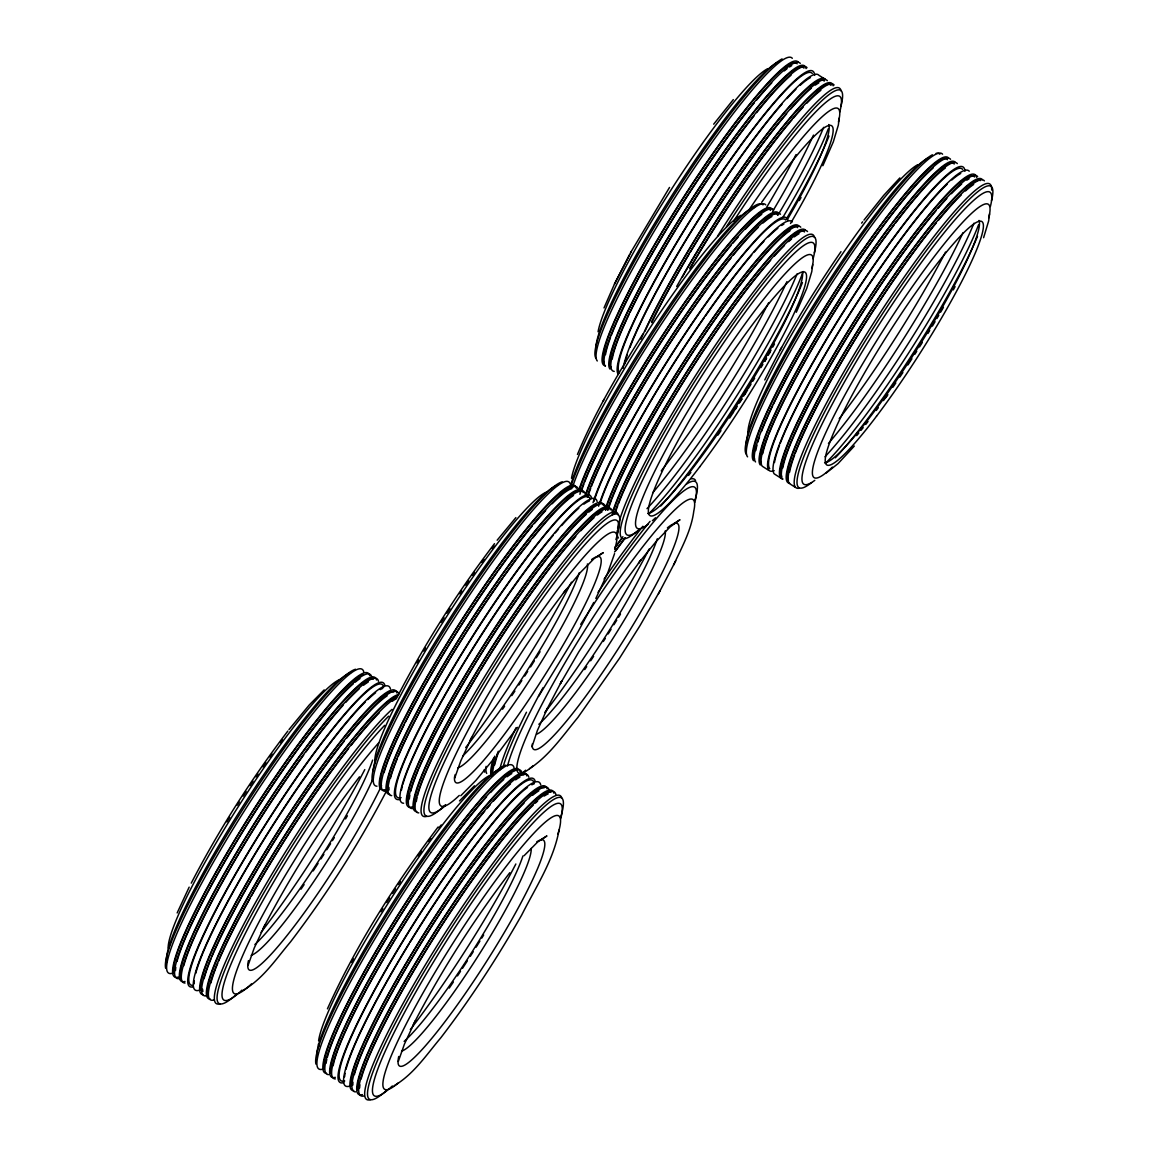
<?xml version="1.0" encoding="UTF-8"?>
<svg xmlns="http://www.w3.org/2000/svg" width="1158" height="1158" viewBox="0 0 1158 1158"><rect width="100%" height="100%" fill="white"/><g stroke="black" fill="none" stroke-linecap="round" stroke-linejoin="round"><path stroke-width="1.5" d="M455.166 774.572L454.732 778.031L460.841 760.763L471.711 737.4M559.068 830.011C553.524 860.698 535.488 887.593 521.665 915.11C497.347 957.68 470.626 998.92 440.764 1037.843C426.448 1054.75 413.696 1074.291 394.198 1085.697M812.699 264.545L811.772 271.652L806.75 288.371L796.299 312.255M839.26 118L838.334 125.107L833.326 141.826L822.86 165.71M989.554 213.897L988.628 221.004L983.605 237.708M532.014 746.794L537.355 730.568L547.531 708.045M248.044 965.468L254.152 948.199L265.023 924.837M398.338 1061.365L404.446 1044.082L415.317 1020.719M614.565 553.611L607.82 572.66L595.834 598.454M604.013 307.927L614.478 284.043L629.663 254.601M577.451 454.472C595.009 412.161 618.56 372.673 642.936 333.996M673.551 565.09C681.613 547.734 691.384 530.321 693.787 511.069A162.033 20.887 -57.5 0 0 608.182 594.575A162.033 20.887 -57.5 0 0 517.09 770.62M177.16 912.938L189.159 887.158M327.439 1008.835C356.65 943.973 395.414 883.728 438.115 826.986M669.512 187.451L631.255 251.561L614.478 284.043M764.772 379.94C786.789 335.27 812.815 292.713 840.983 251.677M529.582 768.666C549.457 755.624 563.005 735.46 577.914 717.41L619.544 658.207L640.056 625.552L659.93 590.971M630.56 252.893L631.255 251.561M603.086 401.146L603.984 399.438M779.942 350.498L781.534 347.443M545.331 712.271L561.876 680.759L560.4 683.567L578.826 651.809L620.529 587.815L640.967 559.951L638.463 563.222L655.848 541.843L670.019 527.006L679.992 519.739L673.753 523.677M658.468 593.793L675.751 560.848M191.258 883.134C218.934 829.765 251.373 778.885 287.821 731.089M262.924 928.861C290.6 875.491 323.039 824.612 359.487 776.815M397.932 695.697C425.608 642.343 458.061 591.463 494.509 543.667M387.047 789.901C359.371 843.27 326.918 894.15 290.47 941.946C276.154 958.853 263.402 978.409 243.904 989.815M469.598 741.424C497.274 688.069 529.727 637.189 566.161 589.393M593.721 602.478L578.059 631.79L538.528 696.436M413.218 1024.758C440.88 971.388 473.332 920.509 509.781 872.712M497.158 754.509L517.351 727.354M288.979 729.583L309.2 705.048L324.182 689.893M861.624 223.147L862.652 221.8M713.69 124.181L733.318 99.602M863.984 220.078L883.612 195.485L899.853 177.927M497.158 540.207L515.875 517.612M563.526 592.853L580.491 572.385L594.068 558.648L603.318 552.612L597.036 556.564M494.509 757.969L475.779 780.564L460.797 795.705M854.315 446.047L838.059 463.605L826.291 472.956M459.494 800.945L474.476 785.79M524.096 855.704L537.674 841.982L546.923 835.931L540.641 839.883M768.666 470.322L762.297 466.254A180.127 23.232 -57.5 0 1 843.574 297.201A180.127 23.232 -57.5 0 1 957.304 163.596M780.608 477.936L774.239 473.868A180.127 23.232 -57.5 0 1 855.516 304.829A180.127 23.232 -57.5 0 1 969.246 171.225M795.343 487.33L789.365 483.523A180.127 23.232 -57.5 0 1 870.642 314.484A180.127 23.232 -57.5 0 1 984.372 180.88M533.129 765.756A162.033 20.887 -57.5 0 1 517.481 771.677M499.576 770.273A180.127 23.232 -57.5 0 1 516.063 727.644M604.085 579.058A180.127 23.232 -57.5 0 1 642.878 526.253M691.283 478.819A180.127 23.232 -57.5 0 1 695.567 480.57M492.555 774.789A178.115 22.972 -57.5 0 1 494.727 756.16M614.869 548.038A178.115 22.972 -57.5 0 1 622.324 537.992M494.698 764.902A178.115 22.972 -57.5 0 1 497.853 753.974M615.781 550.788A178.115 22.972 -57.5 0 1 625.363 537.877M667.399 527.86A133.879 17.269 -57.5 0 1 625.349 637.522A133.879 17.269 -57.5 0 1 532.275 744.001M657.281 538.788A122.256 15.763 -57.5 0 1 605.489 636.437A122.256 15.763 -57.5 0 1 538.861 724.286M665.228 530.943A121.822 15.705 -57.5 0 1 613.783 637.074A121.822 15.705 -57.5 0 1 536.646 734.215M484.681 772.154A180.127 23.232 -57.5 0 1 484.044 769.969M686.651 483.972A178.636 23.03 -57.5 0 1 694.988 500.097M502.977 767.551A178.636 23.03 -57.5 0 1 526.485 712.228M598.035 592.36A178.636 23.03 -57.5 0 1 650.058 521.361M580.708 624.336A173.121 22.32 -57.5 0 1 694.8 502.413M525.616 770.2A173.121 22.32 -57.5 0 1 520.912 774.253M507.537 765.988A173.121 22.32 -57.5 0 1 543.044 687.722M491.455 776.468A180.127 23.232 -57.5 0 1 493.467 758.273M614.652 547.85A180.127 23.232 -57.5 0 1 622.917 536.704M492.801 775.556A180.127 23.232 -57.5 0 1 498.287 751.238M614.536 552.004A180.127 23.232 -57.5 0 1 624.915 537.978M486.678 773.428A180.127 23.232 -57.5 0 1 486.099 766.364M649.189 549.008A172.079 22.19 -57.5 0 1 544.897 712.459M620.456 614.145A171.254 22.089 -57.5 0 1 618.604 617.171M616.736 620.196A171.254 22.089 -57.5 0 1 613.899 624.77M611.048 629.344A171.254 22.089 -57.5 0 1 608.153 633.918M605.258 638.463A171.254 22.089 -57.5 0 1 603.318 641.474M593.591 656.354A171.254 22.089 -57.5 0 1 590.638 660.784M586.686 666.661A171.254 22.089 -57.5 0 1 584.703 669.585M587.164 496.941A180.127 23.232 -57.5 0 1 687.128 317.089A180.127 23.232 -57.5 0 1 780.449 214.259M587.728 497.115A178.115 22.972 -57.5 0 1 590.696 488.329M591.42 486.403A178.115 22.972 -57.5 0 1 620.833 425.218M621.629 423.785A178.115 22.972 -57.5 0 1 731.161 257.771M733.376 255.049A178.115 22.972 -57.5 0 1 758.418 227.229M763.05 222.987A178.115 22.972 -57.5 0 1 771.923 216.503M585.731 495.841A178.115 22.972 -57.5 0 1 684.031 317.929A178.115 22.972 -57.5 0 1 777.365 214.679M582.025 489.458A178.115 22.972 -57.5 0 1 583.936 484.001M584.66 482.09A178.115 22.972 -57.5 0 1 684.653 307M685.623 305.611A178.115 22.972 -57.5 0 1 730.915 245.525M733 243.064A178.115 22.972 -57.5 0 1 738.066 237.231M745.216 229.414A178.115 22.972 -57.5 0 1 761.718 214.346M578.971 491.528A178.115 22.972 -57.5 0 1 677.256 313.615A178.115 22.972 -57.5 0 1 770.606 210.351M797.08 273.881A168.851 21.77 -57.5 0 1 646.989 508.651M803.16 271.522A165.015 21.278 -57.5 0 1 735.475 397.816A165.015 21.278 -57.5 0 1 649.059 513.457M786.904 281.669A171.254 22.089 -57.5 0 1 652.605 492.917M572.428 487.547A180.127 23.232 -57.5 0 1 672.407 307.695A180.127 23.232 -57.5 0 1 765.713 204.85M594.097 501.182A178.115 22.972 -57.5 0 1 692.383 323.27A178.115 22.972 -57.5 0 1 785.732 220.006M639.071 529.568A178.636 23.03 -57.5 0 1 695.915 379.549A178.636 23.03 -57.5 0 1 814.291 252.864M639.23 530.002A173.121 22.32 -57.5 0 1 702.559 374.7A173.121 22.32 -57.5 0 1 813.09 258.784M608.037 510.07A178.115 22.972 -57.5 0 1 611.728 499.359M612.264 497.969A178.115 22.972 -57.5 0 1 698.129 344.317A178.115 22.972 -57.5 0 1 790.002 230.804M605.576 510.389A178.115 22.972 -57.5 0 1 703.253 332.462A178.115 22.972 -57.5 0 1 797.674 227.634M607.472 509.896A180.127 23.232 -57.5 0 1 707.437 330.044A180.127 23.232 -57.5 0 1 800.757 227.214M612.35 514.702A178.115 22.972 -57.5 0 1 710.028 336.775A178.115 22.972 -57.5 0 1 804.448 231.947M615.303 512.748A178.115 22.972 -57.5 0 1 617.779 505.597M618.502 503.672A178.115 22.972 -57.5 0 1 770.663 260.232M774.355 256.077A178.115 22.972 -57.5 0 1 784.473 245.482M788.627 241.588A178.115 22.972 -57.5 0 1 791.565 239.026M794.287 236.869A178.115 22.972 -57.5 0 1 798.991 233.786M593.026 502.673A180.127 23.232 -57.5 0 1 696.711 316.481A180.127 23.232 -57.5 0 1 787.86 220.425M614.232 514.21A180.127 23.232 -57.5 0 1 714.211 334.358A180.127 23.232 -57.5 0 1 807.517 231.528M617.605 528.251A180.127 23.232 -57.5 0 1 716.932 342.956A180.127 23.232 -57.5 0 1 814.537 237.448M618.488 537.992A180.127 23.232 -57.5 0 1 617.286 530.552M585.181 495.667A180.127 23.232 -57.5 0 1 685.145 315.816A180.127 23.232 -57.5 0 1 778.451 212.985M579.883 494.278A180.127 23.232 -57.5 0 1 679.283 314.354A180.127 23.232 -57.5 0 1 773.674 209.931M578.407 491.354A180.127 23.232 -57.5 0 1 678.371 311.502A180.127 23.232 -57.5 0 1 771.691 208.672M612.249 512.951A180.127 23.232 -57.5 0 1 712.213 333.099A180.127 23.232 -57.5 0 1 805.534 230.254M598.599 506.22A180.127 23.232 -57.5 0 1 697.999 326.295A180.127 23.232 -57.5 0 1 792.39 221.873M648.075 524.299A162.033 20.887 -57.5 0 1 707.625 379.042A162.033 20.887 -57.5 0 1 811.859 268.468M655.544 517.756A162.033 20.887 -57.5 0 1 652.388 520.68M571.502 478.297A162.033 20.887 -57.5 0 1 645.411 334.995A162.033 20.887 -57.5 0 1 740.946 215.33M605.475 508.623A180.127 23.232 -57.5 0 1 705.454 328.771A180.127 23.232 -57.5 0 1 798.759 225.94M570.793 486.881A178.636 23.03 -57.5 0 1 669.367 308.433A178.636 23.03 -57.5 0 1 762.992 204.879M570.344 487.098A173.121 22.32 -57.5 0 1 655.92 325.702A173.121 22.32 -57.5 0 1 754.48 207.412M600.177 503.093A178.115 22.972 -57.5 0 1 678.834 355.68M679.804 354.189A178.115 22.972 -57.5 0 1 704.339 317.538M705.396 316.033A178.115 22.972 -57.5 0 1 751.716 255.006M754.263 252.024A178.115 22.972 -57.5 0 1 763.918 241.342M768.304 236.854A178.115 22.972 -57.5 0 1 777.829 228.242M781.636 225.463A178.115 22.972 -57.5 0 1 783.865 224.131M802.436 282.566A160.021 20.641 -57.5 0 1 660.813 505.945M802.523 272.347A144.316 18.615 -57.5 0 1 737.501 404.041A144.316 18.615 -57.5 0 1 647.727 513.501M774.441 344.071A154.202 19.889 -57.5 0 1 772.748 347.111M771.025 350.194A154.202 19.889 -57.5 0 1 769.259 353.306M766.553 358.025A154.202 19.889 -57.5 0 1 764.729 361.195M762.876 364.379A154.202 19.889 -57.5 0 1 760.994 367.564M754.64 378.203A154.202 19.889 -57.5 0 1 752.845 381.17M751.021 384.138A154.202 19.889 -57.5 0 1 748.271 388.61M745.477 393.083A154.202 19.889 -57.5 0 1 743.61 396.065M741.728 399.032A154.202 19.889 -57.5 0 1 738.905 403.462M736.039 407.92A154.202 19.889 -57.5 0 1 733.072 412.509M720.956 430.675A154.202 19.889 -57.5 0 1 717.946 435.075M769.896 352.379A147.949 19.078 -57.5 0 1 768.203 355.361M766.48 358.387A147.949 19.078 -57.5 0 1 764.743 361.412M747.619 389.956A147.949 19.078 -57.5 0 1 744.826 394.444M742.003 398.917A147.949 19.078 -57.5 0 1 740.107 401.884M737.284 406.299A147.949 19.078 -57.5 0 1 735.388 409.223M733.477 412.161A147.949 19.078 -57.5 0 1 729.627 418.024M690.848 472.507A147.949 19.078 -57.5 0 1 688.576 475.417M768.666 302.716A172.079 22.19 -57.5 0 1 661.232 470.872M762.746 453.69A178.115 22.972 -57.5 0 1 768.275 435.755M768.811 434.366A178.115 22.972 -57.5 0 1 894.106 224.927M895.293 223.378A178.115 22.972 -57.5 0 1 945.348 168.011M761.399 463.287A178.115 22.972 -57.5 0 1 841.765 296.13A178.115 22.972 -57.5 0 1 954.221 164.016M755.754 450.607A178.115 22.972 -57.5 0 1 756.941 445.237M757.824 442.153A178.115 22.972 -57.5 0 1 759.474 437.044M761.515 431.427A178.115 22.972 -57.5 0 1 772.661 405.821M773.515 404.026A178.115 22.972 -57.5 0 1 933.131 168.011M754.625 458.973A178.115 22.972 -57.5 0 1 834.99 291.816A178.115 22.972 -57.5 0 1 947.461 159.703M973.936 223.233A168.851 21.77 -57.5 0 1 825.017 456.759M978.611 224.681A165.015 21.278 -57.5 0 1 825.929 462.809M962.964 232.758A171.254 22.089 -57.5 0 1 828.462 443.442M747.576 456.845A180.127 23.232 -57.5 0 1 828.839 287.806A180.127 23.232 -57.5 0 1 942.569 154.202M769.752 468.628A178.115 22.972 -57.5 0 1 850.131 301.471A178.115 22.972 -57.5 0 1 962.587 169.357M811.599 482.611A178.636 23.03 -57.5 0 1 875.506 324.602A178.636 23.03 -57.5 0 1 991.509 200.754M814.783 480.353A173.121 22.32 -57.5 0 1 879.53 323.864A173.121 22.32 -57.5 0 1 990.365 206.573M799.092 488.242A180.127 23.232 -57.5 0 1 877.475 316.959A180.127 23.232 -57.5 0 1 991.682 190.071M782.822 467.89A178.115 22.972 -57.5 0 1 935.896 210.901M938.212 208.179A178.115 22.972 -57.5 0 1 946.824 198.496M951.384 193.704A178.115 22.972 -57.5 0 1 961.647 184.064M966.858 180.141A178.115 22.972 -57.5 0 1 969.087 178.81M781.708 476.242A178.115 22.972 -57.5 0 1 862.073 309.085A178.115 22.972 -57.5 0 1 974.529 176.971M782.605 479.209A180.127 23.232 -57.5 0 1 863.882 310.156A180.127 23.232 -57.5 0 1 977.613 176.552M788.468 480.57A178.115 22.972 -57.5 0 1 866.329 317.306A178.115 22.972 -57.5 0 1 980.334 180.59M789.597 472.203A178.115 22.972 -57.5 0 1 794.634 454.949M795.358 453.024A178.115 22.972 -57.5 0 1 807.358 425.623M808.023 424.219A178.115 22.972 -57.5 0 1 824.771 391.838M825.553 390.405A178.115 22.972 -57.5 0 1 936.2 223.016M938.4 220.338A178.115 22.972 -57.5 0 1 961.328 194.833M965.482 190.94A178.115 22.972 -57.5 0 1 973.632 184.469M774.181 470.684A180.127 23.232 -57.5 0 1 846.122 307.246A180.127 23.232 -57.5 0 1 964.961 171.268M760.314 464.98A180.127 23.232 -57.5 0 1 841.577 295.941A180.127 23.232 -57.5 0 1 955.321 162.337M755.537 461.926A180.127 23.232 -57.5 0 1 836.8 292.887A180.127 23.232 -57.5 0 1 950.544 159.283M753.54 460.667A180.127 23.232 -57.5 0 1 834.817 291.613A180.127 23.232 -57.5 0 1 948.547 158.009M789.611 483.277A180.127 23.232 -57.5 0 1 863.579 321.142A180.127 23.232 -57.5 0 1 982.389 179.606M832.399 467.108A162.033 20.887 -57.5 0 1 878.169 338.339A162.033 20.887 -57.5 0 1 988.715 217.805M747.952 432.238A162.033 20.887 -57.5 0 1 817.693 291.483A162.033 20.887 -57.5 0 1 917.802 164.682M782.837 478.963A180.127 23.232 -57.5 0 1 861.031 310.214A180.127 23.232 -57.5 0 1 976.657 177.406M746.447 454.37A178.636 23.03 -57.5 0 1 814.566 306.465A178.636 23.03 -57.5 0 1 932.393 154.796M936.127 153.334A178.636 23.03 -57.5 0 1 939.847 154.231M746.23 443.34A173.121 22.32 -57.5 0 1 821.572 292.381A173.121 22.32 -57.5 0 1 927.703 158.183M774.47 462.549A178.115 22.972 -57.5 0 1 779.508 445.294M780.231 443.369A178.115 22.972 -57.5 0 1 947.215 184.194M951.847 179.953A178.115 22.972 -57.5 0 1 960.72 173.468M977.497 236.377A160.021 20.641 -57.5 0 1 835.294 457.815M979.031 220.454A144.316 18.615 -57.5 0 1 916.412 350.194A144.316 18.615 -57.5 0 1 824.583 462.838M955.075 286.619A147.949 19.078 -57.5 0 1 953.295 289.891M887.708 394.791A147.949 19.078 -57.5 0 1 885.609 397.744M863.188 427.606A147.949 19.078 -57.5 0 1 860.973 430.371M858.802 433.034A147.949 19.078 -57.5 0 1 856.688 435.611M943.423 307.377A154.202 19.889 -57.5 0 1 940.658 312.139M938.791 315.323A154.202 19.889 -57.5 0 1 936.909 318.508M935.013 321.692A154.202 19.889 -57.5 0 1 932.393 326.078M929.7 330.508A154.202 19.889 -57.5 0 1 927.891 333.49M922.333 342.435A154.202 19.889 -57.5 0 1 919.524 346.908M916.716 351.337A154.202 19.889 -57.5 0 1 914.834 354.276M911.911 358.792A154.202 19.889 -57.5 0 1 907.915 364.915M902.878 372.529A154.202 19.889 -57.5 0 1 899.838 377.045M895.8 382.965A154.202 19.889 -57.5 0 1 892.804 387.322M887.65 394.704A154.202 19.889 -57.5 0 1 883.482 400.567M878.314 407.703A154.202 19.889 -57.5 0 1 876.273 410.482M868.022 421.469A154.202 19.889 -57.5 0 1 865.764 424.407M945.521 252.053A172.079 22.19 -57.5 0 1 839.217 418.747M614.232 371.385A180.127 23.232 -57.5 0 1 688.214 209.251A180.127 23.232 -57.5 0 1 807.01 67.714M612.235 359.038A178.115 22.972 -57.5 0 1 629.127 314.238M629.995 312.443A178.115 22.972 -57.5 0 1 754.336 115.467M756.608 112.63A178.115 22.972 -57.5 0 1 791.059 75.212M611.106 367.404A178.115 22.972 -57.5 0 1 691.471 200.233A178.115 22.972 -57.5 0 1 803.942 68.134M605.46 354.71A178.115 22.972 -57.5 0 1 610.498 337.456M611.221 335.545A178.115 22.972 -57.5 0 1 754.278 102.845M756.435 100.254A178.115 22.972 -57.5 0 1 771.778 82.869M784.284 70.899A178.115 22.972 -57.5 0 1 787.006 68.727M789.495 66.976A178.115 22.972 -57.5 0 1 791.725 65.644M604.331 363.076A178.115 22.972 -57.5 0 1 684.711 195.919A178.115 22.972 -57.5 0 1 797.167 63.806M823.642 127.337A168.851 21.77 -57.5 0 1 777.872 215.316M828.317 128.799A165.015 21.278 -57.5 0 1 782.851 217.429M813.481 135.11A171.254 22.089 -57.5 0 1 772.632 211.393M597.282 360.963A180.127 23.232 -57.5 0 1 678.559 191.91A180.127 23.232 -57.5 0 1 792.289 58.305M619.472 372.731A178.115 22.972 -57.5 0 1 699.837 205.574A178.115 22.972 -57.5 0 1 812.294 73.461M726.457 226.765A178.636 23.03 -57.5 0 1 840.853 106.319M651.65 322.59A178.115 22.972 -57.5 0 1 689.357 253.79M690.255 252.299A178.115 22.972 -57.5 0 1 786.644 113.788M790.451 109.373A178.115 22.972 -57.5 0 1 811.367 88.167M815.362 85.084A178.115 22.972 -57.5 0 1 818.793 82.913M644.977 331.202A178.115 22.972 -57.5 0 1 746.968 161.338A178.115 22.972 -57.5 0 1 824.235 81.089M651.476 322.17A180.127 23.232 -57.5 0 1 753.844 155.36A180.127 23.232 -57.5 0 1 827.319 80.669M682.438 276.878A178.115 22.972 -57.5 0 1 831.01 85.403M689.748 268.931A178.115 22.972 -57.5 0 1 792.376 119.332M793.418 118.102A178.115 22.972 -57.5 0 1 803.305 106.927M806.75 103.279A178.115 22.972 -57.5 0 1 820.848 90.324M733.738 221.019A173.121 22.32 -57.5 0 1 839.666 112.239M618.372 374.425A180.127 23.232 -57.5 0 1 706.062 195.514A180.127 23.232 -57.5 0 1 814.667 75.386M690.125 267.73A180.127 23.232 -57.5 0 1 834.093 84.983M717.584 236.131A180.127 23.232 -57.5 0 1 841.099 90.903M610.02 369.084A180.127 23.232 -57.5 0 1 695.553 193.473A180.127 23.232 -57.5 0 1 806.069 68.554M605.243 366.044A180.127 23.232 -57.5 0 1 686.52 196.99A180.127 23.232 -57.5 0 1 800.25 63.386M605.475 365.798A180.127 23.232 -57.5 0 1 679.457 203.649A180.127 23.232 -57.5 0 1 798.253 62.112M676.677 286.489A180.127 23.232 -57.5 0 1 776.106 135.153A180.127 23.232 -57.5 0 1 833.138 85.822M623.076 368.23A180.127 23.232 -57.5 0 1 718.09 189.333A180.127 23.232 -57.5 0 1 818.952 75.328L825.336 79.395A180.127 23.232 -57.5 0 0 744.174 164.769A180.127 23.232 -57.5 0 0 640.953 339.164M748.719 210.322A162.033 20.887 -57.5 0 1 838.435 121.923M598.078 331.753A162.033 20.887 -57.5 0 1 671.973 188.45A162.033 20.887 -57.5 0 1 767.508 68.785M596.167 358.473A178.636 23.03 -57.5 0 1 664.287 210.568A178.636 23.03 -57.5 0 1 782.099 58.899M595.936 347.443A173.121 22.32 -57.5 0 1 671.278 196.498A173.121 22.32 -57.5 0 1 777.423 62.286M624.669 364.104A178.115 22.972 -57.5 0 1 627.303 354.84M629.938 347.472A178.115 22.972 -57.5 0 1 782.099 104.032M786.991 98.56A178.115 22.972 -57.5 0 1 795.908 89.282M800.062 85.388A178.115 22.972 -57.5 0 1 810.426 77.586M828.998 136.022A160.021 20.641 -57.5 0 1 786.47 218.833M828.737 124.557A144.316 18.615 -57.5 0 1 787.44 219.398M761.689 202.346A144.316 18.615 -57.5 0 1 831.777 125.86A144.316 18.615 -57.5 0 1 790.509 223.508M801.003 197.526A154.202 19.889 -57.5 0 1 799.31 200.566M796.038 154.593A172.079 22.19 -57.5 0 1 766.639 207.34M412.016 806.967A180.127 23.232 -57.5 0 1 483.841 644.89A180.127 23.232 -57.5 0 1 603.477 505.51M407.602 802.682A178.115 22.972 -57.5 0 1 484.087 645.006A178.115 22.972 -57.5 0 1 596.92 504.584M409.339 798.846A178.115 22.972 -57.5 0 1 409.845 795.343M410.772 791.29A178.115 22.972 -57.5 0 1 418.501 769.419M419.08 768.058A178.115 22.972 -57.5 0 1 586.136 514.442M588.959 512.024A178.115 22.972 -57.5 0 1 592.274 509.462M414.361 806.996A178.115 22.972 -57.5 0 1 497.144 639.505A178.115 22.972 -57.5 0 1 607.241 508.927M416.315 801.481A178.115 22.972 -57.5 0 1 417.025 797.703M417.531 795.604A178.115 22.972 -57.5 0 1 479.6 671.857M480.556 670.294A178.115 22.972 -57.5 0 1 575.743 536.357M580.838 530.74A178.115 22.972 -57.5 0 1 593.953 517.829M597.427 514.992A178.115 22.972 -57.5 0 1 601.986 511.85M459.277 795.43A162.033 20.887 -57.5 0 1 507.305 663.056A162.033 20.887 -57.5 0 1 614.695 549.428M426.752 816.361A180.127 23.232 -57.5 0 1 498.577 654.284A180.127 23.232 -57.5 0 1 618.213 514.919M591.637 559.56A133.879 17.269 -57.5 0 1 545.215 674.549A133.879 17.269 -57.5 0 1 454.544 776.786M401.493 790.017A178.115 22.972 -57.5 0 1 402.405 785.949M402.767 784.603A178.115 22.972 -57.5 0 1 553.046 535.503M555.275 532.868A178.115 22.972 -57.5 0 1 558.518 529.09M561.644 525.558A178.115 22.972 -57.5 0 1 578.826 508.174M583.907 504.135A178.115 22.972 -57.5 0 1 589.422 500.922M372.34 780.796A178.636 23.03 -57.5 0 1 449.058 622.657A178.636 23.03 -57.5 0 1 562.223 481.844M373.137 770.895A173.121 22.32 -57.5 0 1 453.01 613.566A173.121 22.32 -57.5 0 1 557.461 485.26M387.293 789.727A178.115 22.972 -57.5 0 1 470.061 622.237A178.115 22.972 -57.5 0 1 580.158 491.643M389.059 789.959A178.115 22.972 -57.5 0 1 388.943 787.397M390.463 778.335A178.115 22.972 -57.5 0 1 397.382 758.432M398.193 756.464A178.115 22.972 -57.5 0 1 502.905 577.943M503.904 576.539A178.115 22.972 -57.5 0 1 530.61 540.8M532.998 537.804A178.115 22.972 -57.5 0 1 573.485 495.465M389.725 794.33A180.127 23.232 -57.5 0 1 466.703 626.985A180.127 23.232 -57.5 0 1 583.169 492.555M380.519 785.399A178.115 22.972 -57.5 0 1 457.005 627.723A178.115 22.972 -57.5 0 1 569.852 487.315M384.051 772.661A178.115 22.972 -57.5 0 1 404.345 724.271M405.199 722.563A178.115 22.972 -57.5 0 1 497.129 572.226M498.215 570.706A178.115 22.972 -57.5 0 1 532.072 526.297M534.33 523.561A178.115 22.972 -57.5 0 1 545.664 510.606M552.134 503.773A178.115 22.972 -57.5 0 1 571.835 488.589M403.65 803.232A180.127 23.232 -57.5 0 1 480.628 635.872A180.127 23.232 -57.5 0 1 597.108 501.457M384.948 789.698A180.127 23.232 -57.5 0 1 456.773 627.622A180.127 23.232 -57.5 0 1 576.409 488.242M376.987 786.21A180.127 23.232 -57.5 0 1 453.965 618.864A180.127 23.232 -57.5 0 1 570.431 484.435M579.318 572.645A122.256 15.763 -57.5 0 1 528.613 668.296A122.256 15.763 -57.5 0 1 462.664 756.073M413.999 808.241A180.127 23.232 -57.5 0 1 485.839 646.164A180.127 23.232 -57.5 0 1 605.475 506.784M416.793 811.613A180.127 23.232 -57.5 0 1 493.771 644.253A180.127 23.232 -57.5 0 1 610.252 509.838M418.791 812.873A180.127 23.232 -57.5 0 1 495.769 645.527A180.127 23.232 -57.5 0 1 612.235 511.098M386.931 790.972A180.127 23.232 -57.5 0 1 458.771 628.881A180.127 23.232 -57.5 0 1 578.392 489.516M400.075 799.353A180.127 23.232 -57.5 0 1 471.899 637.262A180.127 23.232 -57.5 0 1 591.535 497.897M587.395 563.96A121.822 15.705 -57.5 0 1 535.083 671.799A121.822 15.705 -57.5 0 1 457.902 767.841M375.134 763.021A162.033 20.887 -57.5 0 1 444.715 619.573A162.033 20.887 -57.5 0 1 547.372 491.846M401.102 797.645A178.115 22.972 -57.5 0 1 472.146 637.378A178.115 22.972 -57.5 0 1 590.435 499.561M391.708 795.604A180.127 23.232 -57.5 0 1 468.686 628.258A180.127 23.232 -57.5 0 1 585.166 493.829M445.584 804.651A178.636 23.03 -57.5 0 1 499.981 656.687A178.636 23.03 -57.5 0 1 616.924 534.345M445.598 805.476A173.121 22.32 -57.5 0 1 506.046 652.75A173.121 22.32 -57.5 0 1 615.911 539.614M416.837 662.839A144.316 18.615 -57.5 0 1 418.501 659.93M423.654 651.028A144.316 18.615 -57.5 0 1 425.42 648.031M441.126 622.309A144.316 18.615 -57.5 0 1 444.021 617.721M446.945 613.147A144.316 18.615 -57.5 0 1 449.883 608.616M459.668 593.808A144.316 18.615 -57.5 0 1 461.651 590.87M465.617 585.065A144.316 18.615 -57.5 0 1 468.585 580.78M472.493 575.208A144.316 18.615 -57.5 0 1 474.433 572.486M481.858 562.209A144.316 18.615 -57.5 0 1 483.957 559.372M492.164 548.53A144.316 18.615 -57.5 0 1 494.133 545.997M571.459 582.17A172.079 22.19 -57.5 0 1 465.69 747.59M540.048 651.722A171.254 22.089 -57.5 0 1 536.299 657.773M534.403 660.813A171.254 22.089 -57.5 0 1 530.552 666.907M527.657 671.466A171.254 22.089 -57.5 0 1 524.733 676.011M521.809 680.513A171.254 22.089 -57.5 0 1 518.885 684.971M514.876 691.051A171.254 22.089 -57.5 0 1 511.807 695.64M504.599 706.25A171.254 22.089 -57.5 0 1 502.543 709.232M203.345 994.722A180.127 23.232 -57.5 0 1 280.323 827.377A180.127 23.232 -57.5 0 1 396.803 692.947M200.913 990.104A178.115 22.972 -57.5 0 1 283.696 822.614A178.115 22.972 -57.5 0 1 393.792 692.035M202.911 991.378A178.115 22.972 -57.5 0 1 202.578 989.149M204.083 978.713A178.115 22.972 -57.5 0 1 211.017 958.81M211.827 956.855A178.115 22.972 -57.5 0 1 344.244 741.178M346.618 738.182A178.115 22.972 -57.5 0 1 387.119 695.857M207.687 994.433A178.115 22.972 -57.5 0 1 284.173 836.756A178.115 22.972 -57.5 0 1 397.006 696.334M210.857 983.041A178.115 22.972 -57.5 0 1 217.776 963.138M218.587 961.169A178.115 22.972 -57.5 0 1 250.316 897.913M251.214 896.306A178.115 22.972 -57.5 0 1 348.601 748.56M351.004 745.506A178.115 22.972 -57.5 0 1 379.303 712.792M392.359 701.212A178.115 22.972 -57.5 0 1 396.644 698.564M251.46 983.924A162.033 20.887 -57.5 0 1 259.406 921.218A162.033 20.887 -57.5 0 1 378.579 743.002M220.063 1003.798A180.127 23.232 -57.5 0 1 266.007 884.176A180.127 23.232 -57.5 0 1 391.997 709.376M381.575 785.631A133.879 17.269 -57.5 0 1 294.639 925.72A133.879 17.269 -57.5 0 1 248.434 960.619M194.211 983.808A178.115 22.972 -57.5 0 1 194.298 980.942M195.731 973.386A178.115 22.972 -57.5 0 1 332.476 740.179M333.475 738.905A178.115 22.972 -57.5 0 1 365.392 701.907M367.766 699.606A178.115 22.972 -57.5 0 1 375.612 692.759M380.186 689.632A178.115 22.972 -57.5 0 1 382.748 688.359M165.666 968.233A178.636 23.03 -57.5 0 1 242.369 810.093A178.636 23.03 -57.5 0 1 355.535 669.266M166.752 962.428A173.121 22.32 -57.5 0 1 241.096 809.167A173.121 22.32 -57.5 0 1 350.773 672.697M180.605 977.149A178.115 22.972 -57.5 0 1 263.387 809.659A178.115 22.972 -57.5 0 1 373.484 679.08M183.775 965.758A178.115 22.972 -57.5 0 1 303.714 754.944M305.871 751.991A178.115 22.972 -57.5 0 1 343.014 705.367M345.75 702.341A178.115 22.972 -57.5 0 1 359.154 688.909M363.67 685.145A178.115 22.972 -57.5 0 1 368.244 682.019M185.034 981.448A180.127 23.232 -57.5 0 1 256.859 819.357A180.127 23.232 -57.5 0 1 376.495 679.992M173.845 972.836A178.115 22.972 -57.5 0 1 250.331 815.16A178.115 22.972 -57.5 0 1 363.163 674.752M175.495 970.52A178.115 22.972 -57.5 0 1 175.784 967.321M177.015 961.444A178.115 22.972 -57.5 0 1 252.314 816.433A178.115 22.972 -57.5 0 1 353.436 683.669M355.202 682.178A178.115 22.972 -57.5 0 1 360.037 678.574M198.959 990.336A180.127 23.232 -57.5 0 1 270.798 828.26A180.127 23.232 -57.5 0 1 390.42 688.88M178.26 977.12A180.127 23.232 -57.5 0 1 250.099 815.044A180.127 23.232 -57.5 0 1 369.72 675.679M172.296 973.313A180.127 23.232 -57.5 0 1 244.121 811.237A180.127 23.232 -57.5 0 1 363.757 671.857M372.63 760.082A122.256 15.763 -57.5 0 1 321.07 857.079A122.256 15.763 -57.5 0 1 254.89 944.537M207.325 995.663A180.127 23.232 -57.5 0 1 279.15 833.586A180.127 23.232 -57.5 0 1 398.786 694.221M210.119 999.036A180.127 23.232 -57.5 0 1 274.562 851.608A180.127 23.232 -57.5 0 1 398.048 694.641M214.1 999.991A180.127 23.232 -57.5 0 1 270.494 862.782A180.127 23.232 -57.5 0 1 397.657 696.884M180.257 978.394A180.127 23.232 -57.5 0 1 252.082 816.318A180.127 23.232 -57.5 0 1 371.718 676.938M193.386 986.775A180.127 23.232 -57.5 0 1 265.225 824.699A180.127 23.232 -57.5 0 1 384.847 685.319M373.426 777.785A121.822 15.705 -57.5 0 1 309.678 887.564A121.822 15.705 -57.5 0 1 251.228 955.263M168.142 948.069A162.033 20.887 -57.5 0 1 241.284 801.915A162.033 20.887 -57.5 0 1 340.684 679.268M192.46 985.4A178.115 22.972 -57.5 0 1 268.584 819.922A178.115 22.972 -57.5 0 1 383.747 686.998M185.034 983.041A180.127 23.232 -57.5 0 1 262.012 815.681A180.127 23.232 -57.5 0 1 378.478 681.266M236.652 994.186A178.636 23.03 -57.5 0 1 253.11 912.012A178.636 23.03 -57.5 0 1 388.639 716.209M242.065 990.061A173.121 22.32 -57.5 0 1 254.21 916.441A173.121 22.32 -57.5 0 1 384.644 725.371M226.896 821.876A144.316 18.615 -57.5 0 1 229.689 817.36M237.347 805.157A144.316 18.615 -57.5 0 1 239.286 802.103M243.194 796.053A144.316 18.615 -57.5 0 1 246.118 791.565M250.027 785.66A144.316 18.615 -57.5 0 1 252.994 781.23M255.961 776.844A144.316 18.615 -57.5 0 1 257.945 773.935M262.895 766.799A144.316 18.615 -57.5 0 1 265.819 762.63M269.872 756.941A144.316 18.615 -57.5 0 1 272 754.003M280.41 742.611A144.316 18.615 -57.5 0 1 282.451 739.904M364.784 769.607A172.079 22.19 -57.5 0 1 261.071 932.349M347.386 815.797A171.254 22.089 -57.5 0 1 345.547 818.923M334.286 837.639A171.254 22.089 -57.5 0 1 332.433 840.65M330.566 843.675A171.254 22.089 -57.5 0 1 326.759 849.755M323.878 854.329A171.254 22.089 -57.5 0 1 320.969 858.889M318.045 863.434A171.254 22.089 -57.5 0 1 313.181 870.917M304.091 884.596A171.254 22.089 -57.5 0 1 301.008 889.156M353.639 1090.619A180.127 23.232 -57.5 0 1 430.617 923.259A180.127 23.232 -57.5 0 1 547.083 788.844M351.207 1086.001A178.115 22.972 -57.5 0 1 433.975 918.511A178.115 22.972 -57.5 0 1 544.072 787.932M352.872 1085.046A178.115 22.972 -57.5 0 1 352.944 1082.165M354.377 1074.61A178.115 22.972 -57.5 0 1 393.836 989.482M394.733 987.875A178.115 22.972 -57.5 0 1 441.357 911.534M442.327 910.058A178.115 22.972 -57.5 0 1 524.053 803.145M532.564 795.343A178.115 22.972 -57.5 0 1 538.832 790.856M357.967 1090.329A178.115 22.972 -57.5 0 1 440.749 922.839A178.115 22.972 -57.5 0 1 550.846 792.246M359.617 1087.999A178.115 22.972 -57.5 0 1 359.921 1084.814M361.151 1078.938A178.115 22.972 -57.5 0 1 432.904 939.529A178.115 22.972 -57.5 0 1 533.187 805.157M535.445 803.044A178.115 22.972 -57.5 0 1 537.573 801.162M544.173 796.067A178.115 22.972 -57.5 0 1 548.168 793.896M398.569 1082.701A162.033 20.887 -57.5 0 1 455.355 939.413A162.033 20.887 -57.5 0 1 557.852 834.223M370.357 1099.695A180.127 23.232 -57.5 0 1 442.182 937.618A180.127 23.232 -57.5 0 1 561.818 798.238M536.791 841.808A133.879 17.269 -57.5 0 1 484.102 965.294A133.879 17.269 -57.5 0 1 398.728 1056.516M344.592 1076.824A178.115 22.972 -57.5 0 1 345.098 1073.336M346.01 1069.283A178.115 22.972 -57.5 0 1 409.035 943.973M409.961 942.467A178.115 22.972 -57.5 0 1 527.512 787.454M531.812 784.806A178.115 22.972 -57.5 0 1 534.156 783.85M315.96 1064.13A178.636 23.03 -57.5 0 1 392.663 905.99A178.636 23.03 -57.5 0 1 505.829 765.163M316.814 1057.167A173.121 22.32 -57.5 0 1 393.112 902.357A173.121 22.32 -57.5 0 1 501.067 768.594M330.899 1073.046A178.115 22.972 -57.5 0 1 413.681 905.556A178.115 22.972 -57.5 0 1 523.778 774.977M333.157 1065.707A178.115 22.972 -57.5 0 1 334.069 1061.654M334.43 1060.294A178.115 22.972 -57.5 0 1 484.71 811.208M486.939 808.574A178.115 22.972 -57.5 0 1 490.181 804.796M493.308 801.264A178.115 22.972 -57.5 0 1 510.49 783.879M515.571 779.841A178.115 22.972 -57.5 0 1 519.855 777.192M335.328 1077.331A180.127 23.232 -57.5 0 1 407.153 915.254A180.127 23.232 -57.5 0 1 526.789 775.889M324.139 1068.733A178.115 22.972 -57.5 0 1 406.907 901.242A178.115 22.972 -57.5 0 1 517.004 770.649M326.078 1063.218A178.115 22.972 -57.5 0 1 326.802 1059.44M327.309 1057.341A178.115 22.972 -57.5 0 1 335.038 1035.469M335.617 1034.108A178.115 22.972 -57.5 0 1 389.377 933.58M390.333 932.031A178.115 22.972 -57.5 0 1 486.534 796.936M490.601 792.477A178.115 22.972 -57.5 0 1 503.73 779.566M507.19 776.714A178.115 22.972 -57.5 0 1 511.764 773.587M349.253 1086.233A180.127 23.232 -57.5 0 1 421.092 924.142A180.127 23.232 -57.5 0 1 540.714 784.777M326.57 1073.336A180.127 23.232 -57.5 0 1 403.534 905.99A180.127 23.232 -57.5 0 1 520.014 771.561M322.575 1069.21A180.127 23.232 -57.5 0 1 394.415 907.134A180.127 23.232 -57.5 0 1 514.036 767.754M522.924 855.965A122.256 15.763 -57.5 0 1 470.51 954.322A122.256 15.763 -57.5 0 1 404.128 1041.404M355.622 1091.878A180.127 23.232 -57.5 0 1 432.6 924.533A180.127 23.232 -57.5 0 1 549.08 790.103M362.396 1094.614A180.127 23.232 -57.5 0 1 434.221 932.537A180.127 23.232 -57.5 0 1 553.857 793.158M364.379 1095.888A180.127 23.232 -57.5 0 1 436.219 933.797A180.127 23.232 -57.5 0 1 555.84 794.431M328.554 1074.61A180.127 23.232 -57.5 0 1 405.532 907.264A180.127 23.232 -57.5 0 1 522.012 772.835M343.68 1082.672A180.127 23.232 -57.5 0 1 415.519 920.596A180.127 23.232 -57.5 0 1 535.141 781.216M531.204 848.467A121.822 15.705 -57.5 0 1 476.98 957.796A121.822 15.705 -57.5 0 1 401.522 1051.16M318.739 1046.34A162.033 20.887 -57.5 0 1 318.436 1043.966M318.609 1040.839A162.033 20.887 -57.5 0 1 394.878 892.702A162.033 20.887 -57.5 0 1 490.978 775.165M344.722 1080.979A178.115 22.972 -57.5 0 1 415.751 920.711A178.115 22.972 -57.5 0 1 534.041 782.88M335.328 1078.923A180.127 23.232 -57.5 0 1 412.306 911.578A180.127 23.232 -57.5 0 1 528.772 777.148M386.946 1090.083A178.636 23.03 -57.5 0 1 445.381 937.184A178.636 23.03 -57.5 0 1 560.53 817.664M392.359 1085.958A173.121 22.32 -57.5 0 1 444.267 944.537A173.121 22.32 -57.5 0 1 560.689 818.807M351.598 962.182A144.316 18.615 -57.5 0 1 353.349 958.94M380.924 911.722A144.316 18.615 -57.5 0 1 382.82 908.683M386.656 902.574A144.316 18.615 -57.5 0 1 389.58 898M392.504 893.44A144.316 18.615 -57.5 0 1 395.443 888.939M398.366 884.509A144.316 18.615 -57.5 0 1 400.321 881.556M418.038 855.805A144.316 18.615 -57.5 0 1 421.223 851.362M428.619 841.287A144.316 18.615 -57.5 0 1 430.689 838.508M438.896 827.84A144.316 18.615 -57.5 0 1 441.198 824.945M515.846 863.998A172.079 22.19 -57.5 0 1 410.323 1029.592M483.653 935.042A171.254 22.089 -57.5 0 1 481.786 938.067M479.904 941.092A171.254 22.089 -57.5 0 1 476.097 947.186M473.202 951.746A171.254 22.089 -57.5 0 1 470.293 956.305M467.369 960.836A171.254 22.089 -57.5 0 1 462.505 968.305M460.522 971.301A171.254 22.089 -57.5 0 1 457.468 975.905M453.357 982.013A171.254 22.089 -57.5 0 1 449.246 988.078M699.664 466.891A144.316 18.615 -57.5 0 0 805.577 272.738A144.316 18.615 -57.5 0 0 677.14 442.298A144.316 18.615 -57.5 0 0 699.664 466.891M876.519 416.243A144.316 18.615 -57.5 0 0 982.433 222.09A144.316 18.615 -57.5 0 0 853.996 391.65A144.316 18.615 -57.5 0 0 876.519 416.243"/></g></svg>
